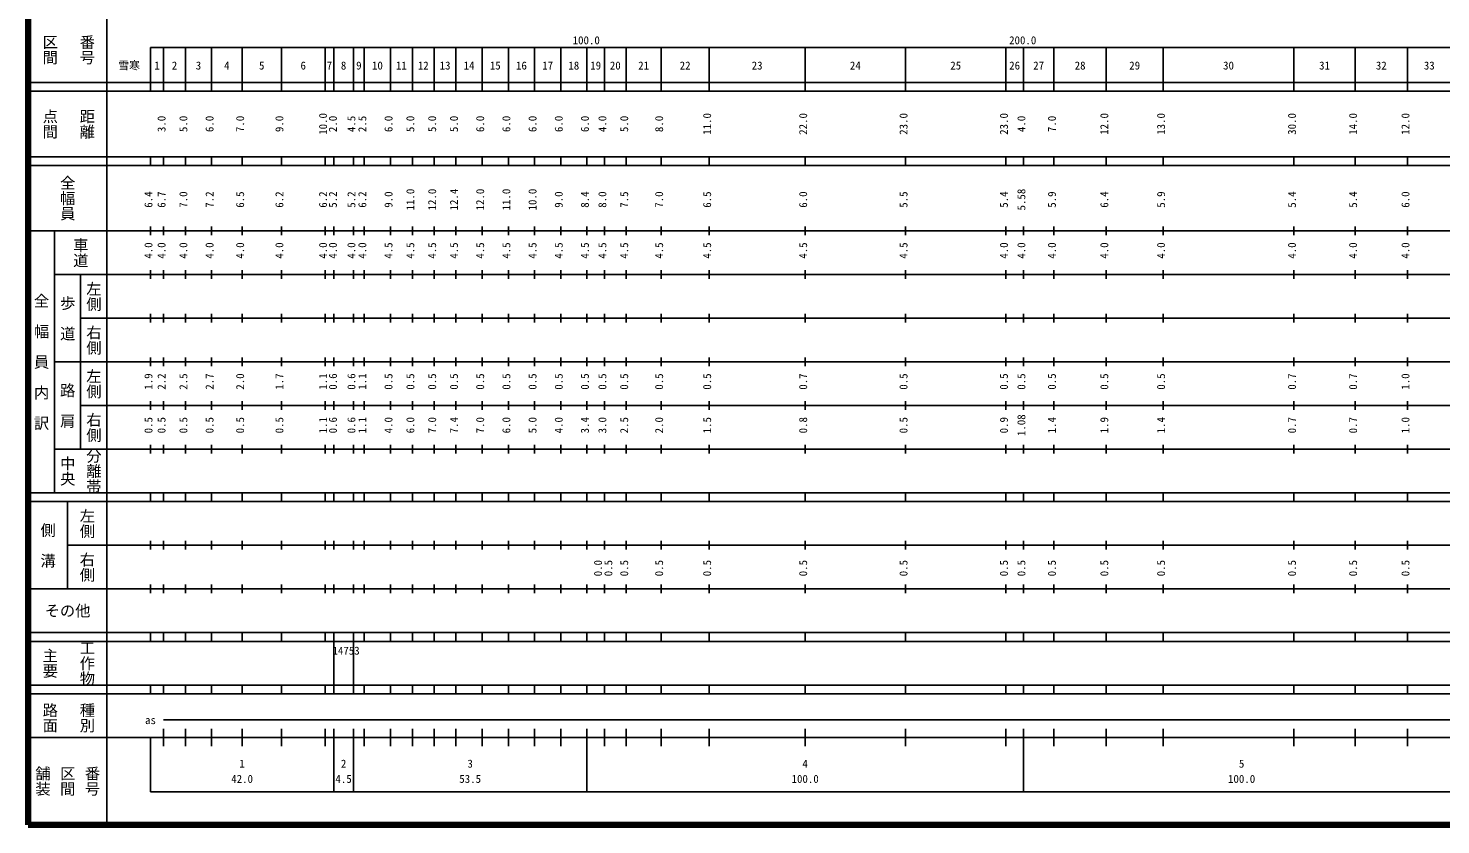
# Model space of a CAD drawing. Units: millimetres on the paper. Extents: x 40 to 680, y 20 to 380.
# Drawn here: x 40 to 363.6, y 20 to 202.4 of the extents above; entities that cross this region are included whole.
import ezdxf
from ezdxf.enums import TextEntityAlignment as Align

# ---------------------------------------------------------------- set-up
doc = ezdxf.new("R2010")
doc.units = ezdxf.units.MM
doc.layers.add('M-TTL', color=2, linetype='Continuous', lineweight=140)
doc.layers.add('M-TTL-BAND', color=7, linetype='Continuous', lineweight=25)
doc.styles.add('@ＭＳ ゴシック', font='')
doc.styles.add('ＭＳ ゴシック', font='')
doc.styles.get('@ＭＳ ゴシック').set_extended_font_data('@MS Gothic')
doc.styles.get('ＭＳ ゴシック').set_extended_font_data('MS Gothic')

msp = doc.modelspace()

# ---------------------------------------------------------------- linework, layer by layer
at = {"layer": 'M-TTL'}
for p, q in [((40, 380), (40, 20)), ((40, 20), (680, 20))]:
    msp.add_line(p, q, dxfattribs=at)
at = {"layer": 'M-TTL-BAND'}
for p, q in [((58, 370), (58, 20)), ((68, 198), (579, 198)), ((68, 198), (68, 188)), ((71, 188), (71, 198)), ((76, 188), (76, 198)), ((82, 188), (82, 198)), ((89, 188), (89, 198)), ((98, 188), (98, 198)), ((108, 188), (108, 198)), ((110, 188), (110, 198)), ((114.5, 188), (114.5, 198)), ((117, 188), (117, 198)), ((123, 188), (123, 198)), ((128, 188), (128, 198)), ((133, 188), (133, 198)), ((138, 188), (138, 198)), ((144, 188), (144, 198)), ((150, 188), (150, 198)), ((156, 188), (156, 198)), ((162, 188), (162, 198)), ((168, 188), (168, 198)), ((172, 188), (172, 198)), ((177, 188), (177, 198)), ((185, 188), (185, 198)), ((196, 188), (196, 198)), ((218, 188), (218, 198)), ((241, 188), (241, 198)), ((264, 188), (264, 198)), ((268, 188), (268, 198)), ((275, 188), (275, 198)), ((287, 188), (287, 198)), ((300, 188), (300, 198)), ((330, 188), (330, 198)), ((344, 188), (344, 198)), ((356, 188), (356, 198)), ((40, 190), (579, 190)), ((40, 188), (579, 188)), ((40, 173), (579, 173)), ((68, 171), (68, 173)), ((71, 171), (71, 173)), ((76, 171), (76, 173)), ((82, 171), (82, 173)), ((89, 171), (89, 173)), ((98, 171), (98, 173)), ((108, 171), (108, 173)), ((110, 171), (110, 173)), ((114.5, 171), (114.5, 173)), ((117, 171), (117, 173)), ((123, 171), (123, 173)), ((128, 171), (128, 173)), ((133, 171), (133, 173)), ((138, 171), (138, 173)), ((144, 171), (144, 173)), ((150, 171), (150, 173)), ((156, 171), (156, 173)), ((162, 171), (162, 173)), ((168, 171), (168, 173)), ((172, 171), (172, 173)), ((177, 171), (177, 173)), ((185, 171), (185, 173)), ((196, 171), (196, 173)), ((218, 171), (218, 173)), ((241, 171), (241, 173)), ((264, 171), (264, 173)), ((268, 171), (268, 173)), ((275, 171), (275, 173)), ((287, 171), (287, 173)), ((300, 171), (300, 173)), ((330, 171), (330, 173)), ((344, 171), (344, 173)), ((356, 171), (356, 173)), ((40, 171), (579, 171)), ((40, 156), (579, 156)), ((46, 96), (46, 156)), ((68, 155), (68, 157)), ((71, 155), (71, 157)), ((76, 155), (76, 157)), ((82, 155), (82, 157)), ((89, 155), (89, 157)), ((98, 155), (98, 157)), ((108, 155), (108, 157)), ((110, 155), (110, 157)), ((114.5, 155), (114.5, 157)), ((117, 155), (117, 157)), ((123, 155), (123, 157)), ((128, 155), (128, 157)), ((133, 155), (133, 157)), ((138, 155), (138, 157)), ((144, 155), (144, 157)), ((150, 155), (150, 157)), ((156, 155), (156, 157)), ((162, 155), (162, 157)), ((168, 155), (168, 157)), ((172, 155), (172, 157)), ((177, 155), (177, 157)), ((185, 155), (185, 157)), ((196, 155), (196, 157)), ((218, 155), (218, 157)), ((241, 155), (241, 157)), ((264, 155), (264, 157)), ((268, 155), (268, 157)), ((275, 155), (275, 157)), ((287, 155), (287, 157)), ((300, 155), (300, 157)), ((330, 155), (330, 157)), ((344, 155), (344, 157)), ((356, 155), (356, 157)), ((46, 146), (579, 146)), ((52, 146), (52, 106)), ((68, 145), (68, 147)), ((71, 145), (71, 147)), ((76, 145), (76, 147)), ((82, 145), (82, 147)), ((89, 145), (89, 147)), ((98, 145), (98, 147)), ((108, 145), (108, 147)), ((110, 145), (110, 147)), ((114.5, 145), (114.5, 147)), ((117, 145), (117, 147)), ((123, 145), (123, 147)), ((128, 145), (128, 147)), ((133, 145), (133, 147)), ((138, 145), (138, 147)), ((144, 145), (144, 147)), ((150, 145), (150, 147)), ((156, 145), (156, 147)), ((162, 145), (162, 147)), ((168, 145), (168, 147)), ((172, 145), (172, 147)), ((177, 145), (177, 147)), ((185, 145), (185, 147)), ((196, 145), (196, 147)), ((218, 145), (218, 147)), ((241, 145), (241, 147)), ((264, 145), (264, 147)), ((268, 145), (268, 147)), ((275, 145), (275, 147)), ((287, 145), (287, 147)), ((300, 145), (300, 147)), ((330, 145), (330, 147)), ((344, 145), (344, 147)), ((356, 145), (356, 147)), ((52, 136), (579, 136)), ((68, 135), (68, 137)), ((71, 135), (71, 137)), ((76, 135), (76, 137)), ((82, 135), (82, 137)), ((89, 135), (89, 137)), ((98, 135), (98, 137)), ((108, 135), (108, 137)), ((110, 135), (110, 137)), ((114.5, 135), (114.5, 137)), ((117, 135), (117, 137)), ((123, 135), (123, 137)), ((128, 135), (128, 137)), ((133, 135), (133, 137)), ((138, 135), (138, 137)), ((144, 135), (144, 137)), ((150, 135), (150, 137)), ((156, 135), (156, 137)), ((162, 135), (162, 137)), ((168, 135), (168, 137)), ((172, 135), (172, 137)), ((177, 135), (177, 137)), ((185, 135), (185, 137)), ((196, 135), (196, 137)), ((218, 135), (218, 137)), ((241, 135), (241, 137)), ((264, 135), (264, 137)), ((268, 135), (268, 137)), ((275, 135), (275, 137)), ((287, 135), (287, 137)), ((300, 135), (300, 137)), ((330, 135), (330, 137)), ((344, 135), (344, 137)), ((356, 135), (356, 137)), ((68, 125), (68, 127)), ((71, 125), (71, 127)), ((76, 125), (76, 127)), ((82, 125), (82, 127)), ((89, 125), (89, 127)), ((98, 125), (98, 127)), ((108, 125), (108, 127)), ((110, 125), (110, 127)), ((114.5, 125), (114.5, 127)), ((117, 125), (117, 127)), ((123, 125), (123, 127)), ((128, 125), (128, 127)), ((133, 125), (133, 127)), ((138, 125), (138, 127)), ((144, 125), (144, 127)), ((150, 125), (150, 127)), ((156, 125), (156, 127)), ((162, 125), (162, 127)), ((168, 125), (168, 127)), ((172, 125), (172, 127)), ((177, 125), (177, 127)), ((185, 125), (185, 127)), ((196, 125), (196, 127)), ((218, 125), (218, 127)), ((241, 125), (241, 127)), ((264, 125), (264, 127)), ((268, 125), (268, 127)), ((275, 125), (275, 127)), ((287, 125), (287, 127)), ((300, 125), (300, 127)), ((330, 125), (330, 127)), ((344, 125), (344, 127)), ((356, 125), (356, 127)), ((46, 126), (579, 126)), ((68, 115), (68, 117)), ((71, 115), (71, 117)), ((76, 115), (76, 117)), ((82, 115), (82, 117)), ((89, 115), (89, 117)), ((98, 115), (98, 117)), ((108, 115), (108, 117)), ((110, 115), (110, 117)), ((114.5, 115), (114.5, 117)), ((117, 115), (117, 117)), ((123, 115), (123, 117)), ((128, 115), (128, 117)), ((133, 115), (133, 117)), ((138, 115), (138, 117)), ((144, 115), (144, 117)), ((150, 115), (150, 117)), ((156, 115), (156, 117)), ((162, 115), (162, 117)), ((168, 115), (168, 117)), ((172, 115), (172, 117)), ((177, 115), (177, 117)), ((185, 115), (185, 117)), ((196, 115), (196, 117)), ((218, 115), (218, 117)), ((241, 115), (241, 117)), ((264, 115), (264, 117)), ((268, 115), (268, 117)), ((275, 115), (275, 117)), ((287, 115), (287, 117)), ((300, 115), (300, 117)), ((330, 115), (330, 117)), ((344, 115), (344, 117)), ((356, 115), (356, 117)), ((52, 116), (579, 116)), ((68, 105), (68, 107)), ((71, 105), (71, 107)), ((76, 105), (76, 107)), ((82, 105), (82, 107)), ((89, 105), (89, 107)), ((98, 105), (98, 107)), ((108, 105), (108, 107)), ((110, 105), (110, 107)), ((114.5, 105), (114.5, 107)), ((117, 105), (117, 107)), ((123, 105), (123, 107)), ((128, 105), (128, 107)), ((133, 105), (133, 107)), ((138, 105), (138, 107)), ((144, 105), (144, 107)), ((150, 105), (150, 107)), ((156, 105), (156, 107)), ((162, 105), (162, 107)), ((168, 105), (168, 107)), ((172, 105), (172, 107)), ((177, 105), (177, 107)), ((185, 105), (185, 107)), ((196, 105), (196, 107)), ((218, 105), (218, 107)), ((241, 105), (241, 107)), ((264, 105), (264, 107)), ((268, 105), (268, 107)), ((275, 105), (275, 107)), ((287, 105), (287, 107)), ((300, 105), (300, 107)), ((330, 105), (330, 107)), ((344, 105), (344, 107)), ((356, 105), (356, 107)), ((46, 106), (579, 106)), ((40, 96), (579, 96)), ((40, 94), (579, 94)), ((49, 94), (49, 74)), ((68, 94), (68, 96)), ((71, 94), (71, 96)), ((76, 94), (76, 96)), ((82, 94), (82, 96)), ((89, 94), (89, 96)), ((98, 94), (98, 96)), ((108, 94), (108, 96)), ((110, 94), (110, 96)), ((114.5, 94), (114.5, 96)), ((117, 94), (117, 96)), ((123, 94), (123, 96)), ((128, 94), (128, 96)), ((133, 94), (133, 96)), ((138, 94), (138, 96)), ((144, 94), (144, 96)), ((150, 94), (150, 96)), ((156, 94), (156, 96)), ((162, 94), (162, 96)), ((168, 94), (168, 96)), ((172, 94), (172, 96)), ((177, 94), (177, 96)), ((185, 94), (185, 96)), ((196, 94), (196, 96)), ((218, 94), (218, 96)), ((241, 94), (241, 96)), ((264, 94), (264, 96)), ((268, 94), (268, 96)), ((275, 94), (275, 96)), ((287, 94), (287, 96)), ((300, 94), (300, 96)), ((330, 94), (330, 96)), ((344, 94), (344, 96)), ((356, 94), (356, 96)), ((68, 83), (68, 85)), ((71, 83), (71, 85)), ((76, 83), (76, 85)), ((82, 83), (82, 85)), ((89, 83), (89, 85)), ((98, 83), (98, 85)), ((108, 83), (108, 85)), ((110, 83), (110, 85)), ((114.5, 83), (114.5, 85)), ((117, 83), (117, 85)), ((123, 83), (123, 85)), ((128, 83), (128, 85)), ((133, 83), (133, 85)), ((138, 83), (138, 85)), ((144, 83), (144, 85)), ((150, 83), (150, 85)), ((156, 83), (156, 85)), ((162, 83), (162, 85)), ((168, 83), (168, 85)), ((172, 83), (172, 85)), ((177, 83), (177, 85)), ((185, 83), (185, 85)), ((196, 83), (196, 85)), ((218, 83), (218, 85)), ((241, 83), (241, 85)), ((264, 83), (264, 85)), ((268, 83), (268, 85)), ((275, 83), (275, 85)), ((287, 83), (287, 85)), ((300, 83), (300, 85)), ((330, 83), (330, 85)), ((344, 83), (344, 85)), ((356, 83), (356, 85)), ((49, 84), (579, 84)), ((68, 73), (68, 75)), ((71, 73), (71, 75)), ((76, 73), (76, 75)), ((82, 73), (82, 75)), ((89, 73), (89, 75)), ((98, 73), (98, 75)), ((108, 73), (108, 75)), ((110, 73), (110, 75)), ((114.5, 73), (114.5, 75)), ((117, 73), (117, 75)), ((123, 73), (123, 75)), ((128, 73), (128, 75)), ((133, 73), (133, 75)), ((138, 73), (138, 75)), ((144, 73), (144, 75)), ((150, 73), (150, 75)), ((156, 73), (156, 75)), ((162, 73), (162, 75)), ((168, 73), (168, 75)), ((172, 73), (172, 75)), ((177, 73), (177, 75)), ((185, 73), (185, 75)), ((196, 73), (196, 75)), ((218, 73), (218, 75)), ((241, 73), (241, 75)), ((264, 73), (264, 75)), ((268, 73), (268, 75)), ((275, 73), (275, 75)), ((287, 73), (287, 75)), ((300, 73), (300, 75)), ((330, 73), (330, 75)), ((344, 73), (344, 75)), ((356, 73), (356, 75)), ((40, 74), (579, 74)), ((40, 64), (579, 64)), ((40, 62), (579, 62)), ((68, 62), (68, 64)), ((71, 62), (71, 64)), ((76, 62), (76, 64)), ((82, 62), (82, 64)), ((89, 62), (89, 64)), ((98, 62), (98, 64)), ((108, 62), (108, 64)), ((110, 62), (110, 64)), ((110, 52), (110, 62)), ((114.5, 62), (114.5, 64)), ((114.5, 52), (114.5, 62)), ((117, 62), (117, 64)), ((123, 62), (123, 64)), ((128, 62), (128, 64)), ((133, 62), (133, 64)), ((138, 62), (138, 64)), ((144, 62), (144, 64)), ((150, 62), (150, 64)), ((156, 62), (156, 64)), ((162, 62), (162, 64)), ((168, 62), (168, 64)), ((172, 62), (172, 64)), ((177, 62), (177, 64)), ((185, 62), (185, 64)), ((196, 62), (196, 64)), ((218, 62), (218, 64)), ((241, 62), (241, 64)), ((264, 62), (264, 64)), ((268, 62), (268, 64)), ((275, 62), (275, 64)), ((287, 62), (287, 64)), ((300, 62), (300, 64)), ((330, 62), (330, 64)), ((344, 62), (344, 64)), ((356, 62), (356, 64)), ((40, 52), (579, 52)), ((68, 50), (68, 52)), ((71, 50), (71, 52)), ((76, 50), (76, 52)), ((82, 50), (82, 52)), ((89, 50), (89, 52)), ((98, 50), (98, 52)), ((108, 50), (108, 52)), ((110, 50), (110, 52)), ((114.5, 50), (114.5, 52)), ((117, 50), (117, 52)), ((123, 50), (123, 52)), ((128, 50), (128, 52)), ((133, 50), (133, 52)), ((138, 50), (138, 52)), ((144, 50), (144, 52)), ((150, 50), (150, 52)), ((156, 50), (156, 52)), ((162, 50), (162, 52)), ((168, 50), (168, 52)), ((172, 50), (172, 52)), ((177, 50), (177, 52)), ((185, 50), (185, 52)), ((196, 50), (196, 52)), ((218, 50), (218, 52)), ((241, 50), (241, 52)), ((264, 50), (264, 52)), ((268, 50), (268, 52)), ((275, 50), (275, 52)), ((287, 50), (287, 52)), ((300, 50), (300, 52)), ((330, 50), (330, 52)), ((344, 50), (344, 52)), ((356, 50), (356, 52)), ((40, 50), (579, 50)), ((71, 44), (565, 44)), ((40, 40), (579, 40)), ((68, 40), (68, 27.5)), ((71, 38), (71, 42)), ((76, 38), (76, 42)), ((82, 38), (82, 42)), ((89, 38), (89, 42)), ((98, 38), (98, 42)), ((108, 38), (108, 42)), ((110, 27.5), (110, 42)), ((114.5, 27.5), (114.5, 42)), ((117, 38), (117, 42)), ((123, 38), (123, 42)), ((128, 38), (128, 42)), ((133, 38), (133, 42)), ((138, 38), (138, 42)), ((144, 38), (144, 42)), ((150, 38), (150, 42)), ((156, 38), (156, 42)), ((162, 38), (162, 42)), ((168, 27.5), (168, 42)), ((172, 38), (172, 42)), ((177, 38), (177, 42)), ((185, 38), (185, 42)), ((196, 38), (196, 42)), ((218, 38), (218, 42)), ((241, 38), (241, 42)), ((264, 38), (264, 42)), ((268, 27.5), (268, 42)), ((275, 38), (275, 42)), ((287, 38), (287, 42)), ((300, 38), (300, 42)), ((330, 38), (330, 42)), ((344, 38), (344, 42)), ((356, 38), (356, 42)), ((68, 27.5), (579, 27.5))]:
    msp.add_line(p, q, dxfattribs=at)

# ---------------------------------------------------------------- texts
at = {"layer": 'M-TTL-BAND', "style": '@ＭＳ ゴシック'}
for s, p in [('番号', (53.5, 197.5)), ('区間', (45, 197.5)), ('点間', (45, 180.5)), ('距離', (53.5, 180.5)), ('全幅員', (49, 163.5)), ('車道', (52, 151)), ('左側', (55, 141)), ('全\u3000幅\u3000員\u3000内\u3000訳', (43, 126)), ('歩\u3000道', (49, 136)), ('右側', (55, 131)), ('左側', (55, 121)), ('路\u3000肩', (49, 116)), ('右側', (55, 111)), ('中央', (49, 101)), ('分離帯', (55, 101)), ('左側', (53.5, 89)), ('側\u3000溝', (44.5, 84)), ('右側', (53.5, 79)), ('工作物', (53.5, 57)), ('主要', (45, 57)), ('路面', (45, 44.5)), ('種別', (53.5, 44.5)), ('舗装', (43.333, 30)), ('区間', (49, 30)), ('番号', (54.667, 30))]:
    msp.add_text(s, height=2.566, rotation=270, dxfattribs=at).set_placement(p, align=Align.MIDDLE_CENTER)
at = {"layer": 'M-TTL-BAND', "style": 'ＭＳ ゴシック'}
for s, p in [('100.0', (167.844, 198.195)), ('200.0', (267.844, 198.195)), ('雪寒', (63.099, 192.405)), ('1', (69.5, 192.405)), ('2', (73.5, 192.405)), ('3', (79, 192.405)), ('4', (85.5, 192.405)), ('5', (93.5, 192.405)), ('6', (103, 192.405)), ('7', (109, 192.405)), ('8', (112.25, 192.405)), ('9', (115.75, 192.405)), ('10', (120, 192.405)), ('11', (125.5, 192.405)), ('12', (130.5, 192.405)), ('13', (135.5, 192.405)), ('14', (141, 192.405)), ('15', (147, 192.405)), ('16', (153, 192.405)), ('17', (159, 192.405)), ('18', (165, 192.405)), ('19', (170, 192.405)), ('20', (174.5, 192.405)), ('21', (181, 192.405)), ('22', (190.5, 192.405)), ('23', (207, 192.405)), ('24', (229.5, 192.405)), ('25', (252.5, 192.405)), ('26', (266, 192.405)), ('27', (271.5, 192.405)), ('28', (281, 192.405)), ('29', (293.5, 192.405)), ('30', (315, 192.405)), ('31', (337, 192.405)), ('32', (350, 192.405)), ('33', (361, 192.405)), ('as', (68, 42.5)), ('1', (89, 32.523)), ('2', (112.25, 32.523)), ('3', (141.25, 32.523)), ('4', (218, 32.523)), ('5', (318, 32.523)), ('42.0', (89, 29.033)), ('4.5', (112.25, 29.033)), ('53.5', (141.25, 29.033)), ('100.0', (218, 29.033)), ('100.0', (318, 29.033))]:
    msp.add_text(s, height=1.833, dxfattribs=at).set_placement(p, align=Align.BOTTOM_CENTER)
for s, p in [('3.0', (72, 180.5)), ('5.0', (77, 180.5)), ('6.0', (83, 180.5)), ('7.0', (90, 180.5)), ('9.0', (99, 180.5)), ('10.0', (109, 180.5)), ('2.0', (111.26, 180.5)), ('4.5', (115.5, 180.5)), ('2.5', (118, 180.5)), ('6.0', (124, 180.5)), ('5.0', (129, 180.5)), ('5.0', (134, 180.5)), ('5.0', (139, 180.5)), ('6.0', (145, 180.5)), ('6.0', (151, 180.5)), ('6.0', (157, 180.5)), ('6.0', (163, 180.5)), ('6.0', (169, 180.5)), ('4.0', (173, 180.5)), ('5.0', (178, 180.5)), ('8.0', (186, 180.5)), ('11.0', (197, 180.5)), ('22.0', (219, 180.5)), ('23.0', (242, 180.5)), ('23.0', (265, 180.5)), ('4.0', (269, 180.5)), ('7.0', (276, 180.5)), ('12.0', (288, 180.5)), ('13.0', (301, 180.5)), ('30.0', (331, 180.5)), ('14.0', (345, 180.5)), ('12.0', (357, 180.5)), ('11.0', (129, 163.174)), ('12.0', (134, 163.174)), ('12.4', (139, 163.174)), ('12.0', (145, 163.174)), ('11.0', (151, 163.174)), ('10.0', (157, 163.174)), ('5.58', (269, 163.174)), ('6.4', (69, 163.174)), ('6.7', (72, 163.174)), ('7.0', (77, 163.174)), ('7.2', (83, 163.174)), ('6.5', (90, 163.174)), ('6.2', (99, 163.174)), ('6.2', (109, 163.174)), ('5.2', (111.26, 163.174)), ('5.2', (115.5, 163.174)), ('6.2', (118, 163.174)), ('9.0', (124, 163.174)), ('9.0', (163, 163.174)), ('8.4', (169, 163.174)), ('8.0', (173, 163.174)), ('7.5', (178, 163.174)), ('7.0', (186, 163.174)), ('6.5', (197, 163.174)), ('6.0', (219, 163.174)), ('5.5', (242, 163.174)), ('5.4', (265, 163.174)), ('5.9', (276, 163.174)), ('6.4', (288, 163.174)), ('5.9', (301, 163.174)), ('5.4', (331, 163.174)), ('5.4', (345, 163.174)), ('6.0', (357, 163.174)), ('4.0', (69, 151.5)), ('4.0', (72, 151.5)), ('4.0', (77, 151.5)), ('4.0', (83, 151.5)), ('4.0', (90, 151.5)), ('4.0', (99, 151.5)), ('4.0', (109, 151.5)), ('4.0', (111.26, 151.5)), ('4.0', (115.5, 151.5)), ('4.0', (118, 151.5)), ('4.5', (124, 151.5)), ('4.5', (129, 151.5)), ('4.5', (134, 151.5)), ('4.5', (139, 151.5)), ('4.5', (145, 151.5)), ('4.5', (151, 151.5)), ('4.5', (157, 151.5)), ('4.5', (163, 151.5)), ('4.5', (169, 151.5)), ('4.5', (173, 151.5)), ('4.5', (178, 151.5)), ('4.5', (186, 151.5)), ('4.5', (197, 151.5)), ('4.5', (219, 151.5)), ('4.5', (242, 151.5)), ('4.0', (265, 151.5)), ('4.0', (269, 151.5)), ('4.0', (276, 151.5)), ('4.0', (288, 151.5)), ('4.0', (301, 151.5)), ('4.0', (331, 151.5)), ('4.0', (345, 151.5)), ('4.0', (357, 151.5)), ('1.9', (69, 121.5)), ('2.2', (72, 121.5)), ('2.5', (77, 121.5)), ('2.7', (83, 121.5)), ('2.0', (90, 121.5)), ('1.7', (99, 121.5)), ('1.1', (109, 121.5)), ('0.6', (111.26, 121.5)), ('0.6', (115.5, 121.5)), ('1.1', (118, 121.5)), ('0.5', (124, 121.5)), ('0.5', (129, 121.5)), ('0.5', (134, 121.5)), ('0.5', (139, 121.5)), ('0.5', (145, 121.5)), ('0.5', (151, 121.5)), ('0.5', (157, 121.5)), ('0.5', (163, 121.5)), ('0.5', (169, 121.5)), ('0.5', (173, 121.5)), ('0.5', (178, 121.5)), ('0.5', (186, 121.5)), ('0.5', (197, 121.5)), ('0.7', (219, 121.5)), ('0.5', (242, 121.5)), ('0.5', (265, 121.5)), ('0.5', (269, 121.5)), ('0.5', (276, 121.5)), ('0.5', (288, 121.5)), ('0.5', (301, 121.5)), ('0.7', (331, 121.5)), ('0.7', (345, 121.5)), ('1.0', (357, 121.5)), ('7.4', (139, 111.5)), ('3.4', (169, 111.5)), ('1.08', (269, 111.5)), ('1.4', (276, 111.5)), ('1.4', (301, 111.5)), ('0.5', (69, 111.5)), ('0.5', (72, 111.5)), ('0.5', (77, 111.5)), ('0.5', (83, 111.5)), ('0.5', (90, 111.5)), ('0.5', (99, 111.5)), ('1.1', (109, 111.5)), ('0.6', (111.26, 111.5)), ('0.6', (115.5, 111.5)), ('1.1', (118, 111.5)), ('4.0', (124, 111.5)), ('6.0', (129, 111.5)), ('7.0', (134, 111.5)), ('7.0', (145, 111.5)), ('6.0', (151, 111.5)), ('5.0', (157, 111.5)), ('4.0', (163, 111.5)), ('3.0', (173, 111.5)), ('2.5', (178, 111.5)), ('2.0', (186, 111.5)), ('1.5', (197, 111.5)), ('0.8', (219, 111.5)), ('0.5', (242, 111.5)), ('0.9', (265, 111.5)), ('1.9', (288, 111.5)), ('0.7', (331, 111.5)), ('0.7', (345, 111.5)), ('1.0', (357, 111.5)), ('0.0', (172, 78.764)), ('0.5', (174.37, 78.764)), ('0.5', (178, 78.764)), ('0.5', (186, 78.764)), ('0.5', (197, 78.764)), ('0.5', (219, 78.764)), ('0.5', (242, 78.764)), ('0.5', (265, 78.764)), ('0.5', (269, 78.764)), ('0.5', (276, 78.764)), ('0.5', (288, 78.764)), ('0.5', (301, 78.764)), ('0.5', (331, 78.764)), ('0.5', (345, 78.764)), ('0.5', (357, 78.764))]:
    msp.add_text(s, height=1.833, rotation=90, dxfattribs=at).set_placement(p, align=Align.BOTTOM_CENTER)
msp.add_text('その他', height=2.566, dxfattribs=at).set_placement((49, 69), align=Align.MIDDLE_CENTER)
msp.add_text('14753', height=1.833, dxfattribs=at).set_placement((109.705, 58.405), align=Align.BOTTOM_LEFT)

doc.saveas('drawing.dxf')
